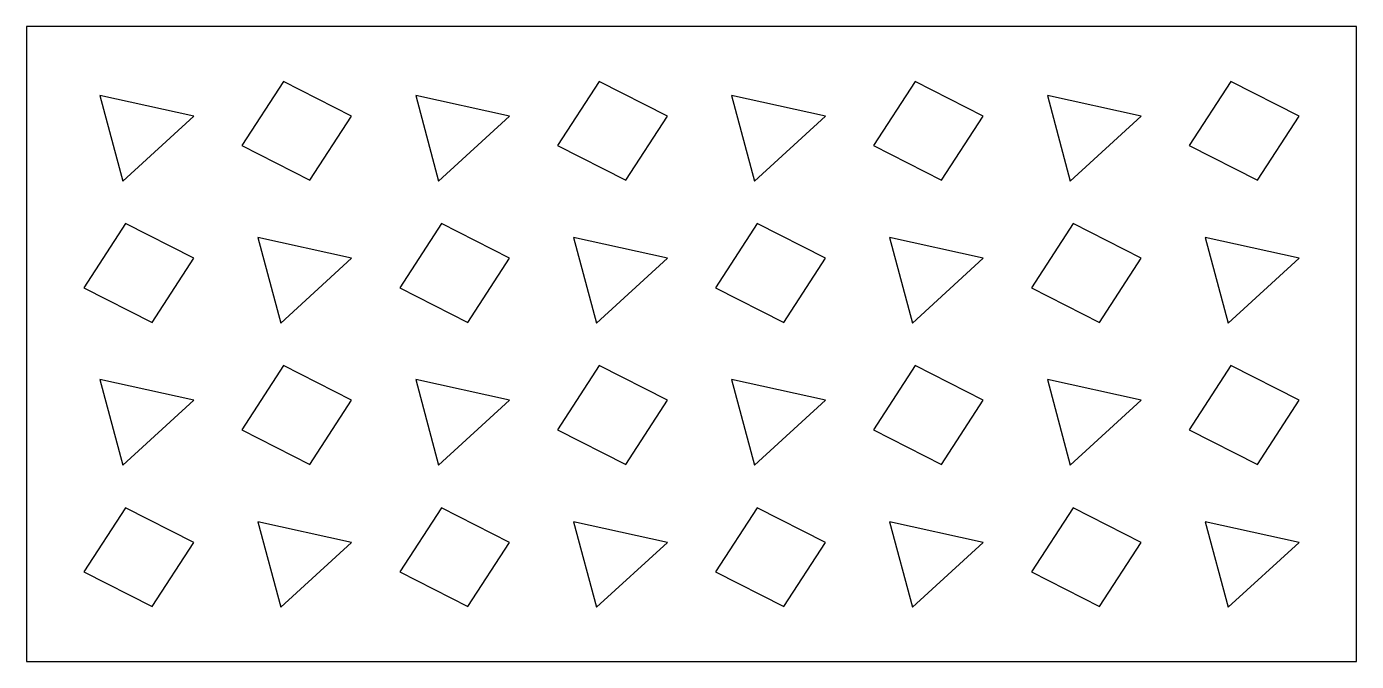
# Model space of a CAD drawing. Header units: millimetres. Extents: x 0 to 880, y 0 to 420.
import ezdxf

# ---------------------------------------------------------------- set-up
doc = ezdxf.new("R2010")
doc.units = ezdxf.units.MM
doc.layers.add('CUT', color=7, linetype='CONTINUOUS')

msp = doc.modelspace()

# ---------------------------------------------------------------- linework, layer by layer
at = {"layer": 'CUT'}
for points in [[(0, 0), (880, 0), (880, 420), (0, 420)], [(215.09, 360.74), (169.99, 383.69), (142.41, 341.26), (187.51, 318.31)], [(424.09, 360.74), (378.99, 383.69), (351.41, 341.26), (396.51, 318.31)], [(633.09, 360.74), (587.99, 383.69), (560.41, 341.26), (605.51, 318.31)], [(842.09, 360.74), (796.99, 383.69), (769.41, 341.26), (814.51, 318.31)], [(110.59, 360.74), (48.5, 374.44), (63.67, 317.82)], [(319.59, 360.74), (257.5, 374.44), (272.67, 317.82)], [(528.59, 360.74), (466.5, 374.44), (481.67, 317.82)], [(737.59, 360.74), (675.5, 374.44), (690.67, 317.82)], [(110.59, 266.74), (65.49, 289.69), (37.91, 247.26), (83.01, 224.31)], [(319.59, 266.74), (274.49, 289.69), (246.91, 247.26), (292.01, 224.31)], [(528.59, 266.74), (483.49, 289.69), (455.91, 247.26), (501.01, 224.31)], [(737.59, 266.74), (692.49, 289.69), (664.91, 247.26), (710.01, 224.31)], [(215.09, 266.74), (153, 280.44), (168.17, 223.82)], [(424.09, 266.74), (362, 280.44), (377.17, 223.82)], [(633.09, 266.74), (571, 280.44), (586.17, 223.82)], [(842.09, 266.74), (780, 280.44), (795.17, 223.82)], [(215.09, 172.74), (169.99, 195.69), (142.41, 153.26), (187.51, 130.31)], [(424.09, 172.74), (378.99, 195.69), (351.41, 153.26), (396.51, 130.31)], [(633.09, 172.74), (587.99, 195.69), (560.41, 153.26), (605.51, 130.31)], [(842.09, 172.74), (796.99, 195.69), (769.41, 153.26), (814.51, 130.31)], [(110.59, 172.74), (48.5, 186.44), (63.67, 129.82)], [(319.59, 172.74), (257.5, 186.44), (272.67, 129.82)], [(528.59, 172.74), (466.5, 186.44), (481.67, 129.82)], [(737.59, 172.74), (675.5, 186.44), (690.67, 129.82)], [(110.59, 78.74), (65.49, 101.69), (37.91, 59.26), (83.01, 36.31)], [(319.59, 78.74), (274.49, 101.69), (246.91, 59.26), (292.01, 36.31)], [(528.59, 78.74), (483.49, 101.69), (455.91, 59.26), (501.01, 36.31)], [(737.59, 78.74), (692.49, 101.69), (664.91, 59.26), (710.01, 36.31)], [(215.09, 78.74), (153, 92.44), (168.17, 35.82)], [(424.09, 78.74), (362, 92.44), (377.17, 35.82)], [(633.09, 78.74), (571, 92.44), (586.17, 35.82)], [(842.09, 78.74), (780, 92.44), (795.17, 35.82)]]:
    msp.add_lwpolyline(points, close=True, dxfattribs=at)

doc.saveas('drawing.dxf')
